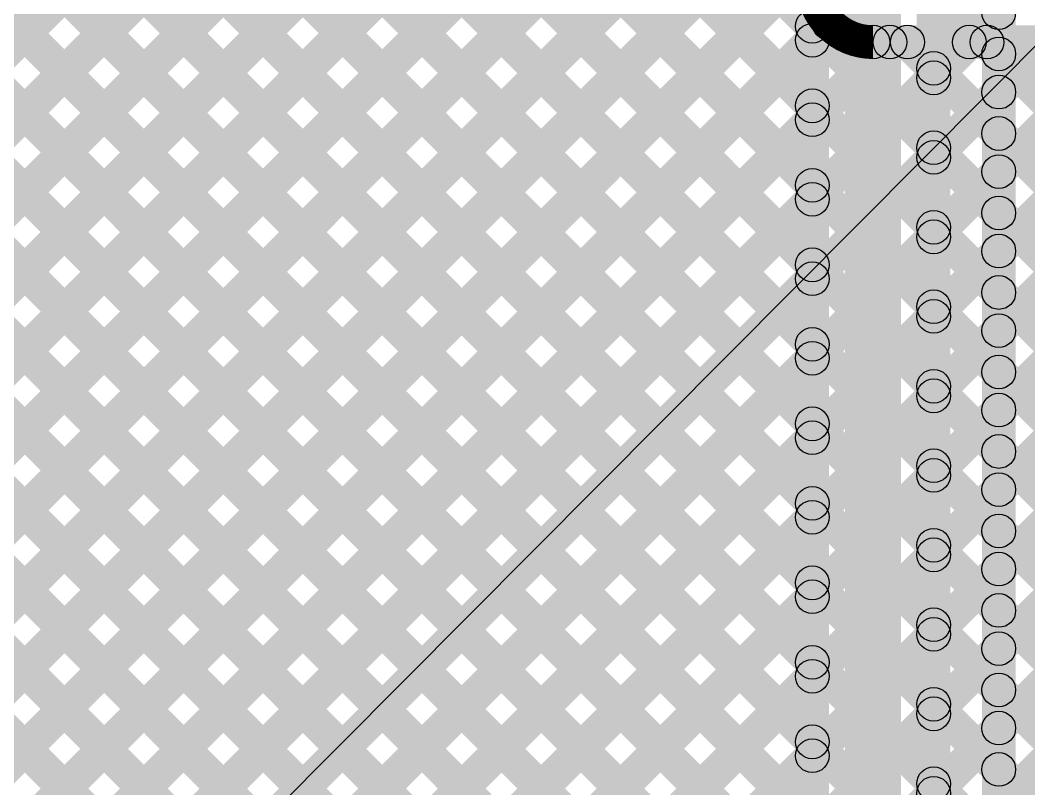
# Model space of a CAD drawing. Header units: millimetres. Extents: x 0 to 212, y 0 to 213.
# Drawn here: x 1.6315 to 2.0804, y 1.8739 to 2.2158 of the extents above; entities that cross this region are included whole.
import ezdxf

# ---------------------------------------------------------------- set-up
doc = ezdxf.new("R2010")
doc.units = ezdxf.units.MM
doc.header["$MEASUREMENT"] = 0
for name, color, linetype in [('BottomLayer', 5, 'Continuous'), ('TopLayer', 1, 'Continuous'), ('TopSolder', 216, 'Continuous')]:
    doc.layers.add(name, color=color, linetype=linetype)

msp = doc.modelspace()

# ---------------------------------------------------------------- hatches: boundary and pattern name
at = {"layer": 'BottomLayer'}
for points in [[(0.71828, 2.86709), (0.72888, 2.8777), (1.9852, 1.62138), (1.97459, 1.61078)], [(0.7006, 2.84941), (0.71121, 2.86002), (1.96752, 1.60371), (1.95691, 1.5931)], [(0.68292, 2.83174), (0.69353, 2.84234), (1.94984, 1.58603), (1.93924, 1.57542)], [(1.6318, 2.55461), (1.6424, 2.56522), (2.47656, 1.73106), (2.46595, 1.72046)], [(1.61412, 2.53694), (1.62473, 2.54754), (2.45896, 1.7133), (2.44836, 1.7027)], [(1.59644, 2.51926), (1.60705, 2.52986), (2.42361, 1.7133), (2.413, 1.7027)], [(1.36451, 2.5037), (1.37512, 2.5143), (2.17612, 1.7133), (2.16551, 1.7027)], [(1.39987, 2.5037), (1.41048, 2.5143), (2.21148, 1.7133), (2.20087, 1.7027)], [(1.43522, 2.5037), (1.44583, 2.5143), (2.24683, 1.7133), (2.23623, 1.7027)], [(1.47058, 2.5037), (1.48119, 2.5143), (2.28219, 1.7133), (2.27158, 1.7027)], [(1.50594, 2.5037), (1.51654, 2.5143), (2.31754, 1.7133), (2.30694, 1.7027)], [(1.54129, 2.5037), (1.5519, 2.5143), (2.3529, 1.7133), (2.34229, 1.7027)], [(1.57592, 2.50442), (1.58653, 2.51503), (2.38825, 1.7133), (2.37765, 1.7027)], [(1.29682, 1.82724), (1.28621, 1.83785), (1.95967, 2.5113), (1.97028, 2.5007)], [(1.31318, 1.80824), (1.30257, 1.81885), (1.99503, 2.5113), (2.00563, 2.5007)], [(1.3191, 1.88487), (1.30849, 1.89548), (1.92432, 2.5113), (1.93492, 2.5007)], [(1.33155, 2.5013), (1.34216, 2.51191), (2.14077, 1.7133), (2.13016, 1.7027)], [(1.34564, 2.45186), (1.35625, 2.46247), (2.10541, 1.7133), (2.0948, 1.7027)], [(1.33712, 2.42502), (1.34773, 2.43563), (2.0741, 1.70926), (2.06349, 1.69866)], [(1.31895, 1.77866), (1.30834, 1.78927), (1.94547, 2.42639), (1.95607, 2.41578)], [(1.24482, 2.41126), (1.25543, 2.42186), (2.02055, 1.65674), (2.00995, 1.64613)], [(1.31856, 2.40823), (1.32917, 2.41883), (2.05591, 1.69209), (2.0453, 1.68149)], [(1.21838, 2.40235), (1.22898, 2.41296), (2.00288, 1.63906), (1.99227, 1.62845)], [(1.2888, 2.40263), (1.29941, 2.41324), (2.03823, 1.67442), (2.02763, 1.66381)], [(1.30319, 1.72754), (1.29258, 1.73815), (1.96599, 2.41156), (1.9766, 2.40095)], [(1.30492, 1.62321), (1.29431, 1.63381), (2.0718, 2.4113), (2.08241, 2.4007)], [(1.31742, 1.60035), (1.30681, 1.61095), (2.10716, 2.4113), (2.11777, 2.4007)], [(1.31786, 1.70686), (1.30725, 1.71746), (2.00109, 2.4113), (2.0117, 2.4007)], [(1.32124, 1.67489), (1.31064, 1.68549), (2.03645, 2.4113), (2.04705, 2.4007)], [(1.31163, 1.5592), (1.30102, 1.56981), (1.98151, 2.2503), (1.99211, 2.23969)], [(1.30839, 1.52061), (1.29778, 1.53122), (1.9862, 2.21963), (1.9968, 2.20902)], [(2.011, 2.1985), (2.011, 2.2135), (2.332, 2.2135), (2.332, 2.1985)], [(1.29613, 1.43764), (1.28552, 1.44825), (2.04858, 2.2113), (2.05919, 2.2007)], [(1.29845, 1.33389), (1.28784, 1.3445), (2.15465, 2.2113), (2.16525, 2.2007)], [(1.31365, 1.4198), (1.30304, 1.43041), (2.08394, 2.2113), (2.09454, 2.2007)], [(1.31412, 1.31421), (1.30351, 1.32481), (2.19, 2.2113), (2.20061, 2.2007)], [(1.31412, 1.31421), (1.30351, 1.32481), (2.19, 2.2113), (2.20061, 2.2007)], [(1.31749, 1.24687), (1.30689, 1.25748), (2.26071, 2.2113), (2.27132, 2.2007)], [(1.31856, 1.28329), (1.30795, 1.2939), (2.22536, 2.2113), (2.23596, 2.2007)], [(1.31868, 1.49555), (1.30807, 1.50615), (2.01322, 2.2113), (2.02383, 2.2007)], [(1.31917, 1.17784), (1.30857, 1.18845), (2.33194, 2.21182), (2.34254, 2.20121)], [(1.31917, 1.2132), (1.30857, 1.2238), (2.29607, 2.2113), (2.30667, 2.2007)], [(1.32209, 1.39289), (1.31149, 1.4035), (2.11929, 2.2113), (2.1299, 2.2007)], [(2.02107, 2.2007), (2.03167, 2.2113), (2.45281, 1.79017), (2.4422, 1.77956)], [(2.05642, 2.2007), (2.06703, 2.2113), (2.46189, 1.81644), (2.45128, 1.80584)], [(1.34279, 1.1661), (1.33218, 1.1767), (2.3597, 2.20422), (2.3703, 2.19362)], [(1.3631, 1.15106), (1.35249, 1.16166), (2.3642, 2.17337), (2.37481, 2.16276)]]:
    msp.add_hatch(color=5, dxfattribs=at).paths.add_polyline_path(points)
h = msp.add_hatch(color=5, dxfattribs=at)
edge = h.paths.add_edge_path()
edge.add_arc((1.9915, 2.21433), 0.0075, 0, 360)
h = msp.add_hatch(color=5, dxfattribs=at)
edge = h.paths.add_edge_path()
edge.add_arc((2.011, 2.206), 0.0075, 0, 360)
h = msp.add_hatch(color=5, dxfattribs=at)
edge = h.paths.add_edge_path()
edge.add_arc((2.011, 2.206), 0.0075, 0, 360)
h = msp.add_hatch(color=5, dxfattribs=at)
edge = h.paths.add_edge_path()
edge.add_arc((2.01853, 2.206), 0.0075, 0, 360)
h = msp.add_hatch(color=5, dxfattribs=at)
edge = h.paths.add_edge_path()
edge.add_arc((2.02637, 2.206), 0.0075, 0, 360)
h = msp.add_hatch(color=5, dxfattribs=at)
edge = h.paths.add_edge_path()
edge.add_arc((2.05388, 2.206), 0.0075, 0, 360)
h = msp.add_hatch(color=5, dxfattribs=at)
edge = h.paths.add_edge_path()
edge.add_arc((2.06173, 2.206), 0.0075, 0, 360)
at = {"layer": 'TopLayer'}
for points in [[(1.35519, 2.58374), (1.36579, 2.59434), (1.9893, 1.97083), (1.9787, 1.96023)], [(1.39054, 2.58374), (1.40115, 2.59434), (1.9893, 2.00619), (1.9787, 1.99558)], [(1.4259, 2.58374), (1.4365, 2.59434), (1.9893, 2.04154), (1.9787, 2.03094)], [(1.46125, 2.58374), (1.47186, 2.59434), (1.9893, 2.0769), (1.9787, 2.06629)], [(1.49661, 2.58374), (1.50721, 2.59434), (1.9893, 2.11225), (1.9787, 2.10165)], [(1.53196, 2.58374), (1.54257, 2.59434), (1.9893, 2.14761), (1.9787, 2.137)], [(1.56732, 2.58374), (1.57792, 2.59434), (1.9893, 2.18296), (1.9787, 2.17236)], [(1.60267, 2.58374), (1.61328, 2.59434), (1.9893, 2.21832), (1.9787, 2.20771)], [(1.32767, 2.5759), (1.33827, 2.58651), (1.9893, 1.93548), (1.9787, 1.92487)], [(1.34228, 2.52593), (1.35288, 2.53654), (1.9893, 1.90012), (1.9787, 1.88951)], [(1.00966, 2.505), (1.02027, 2.5156), (1.9893, 1.54657), (1.9787, 1.53596)], [(1.04502, 2.505), (1.05562, 2.5156), (1.9893, 1.58192), (1.9787, 1.57132)], [(1.08037, 2.505), (1.09098, 2.5156), (1.9893, 1.61728), (1.9787, 1.60667)], [(1.33155, 2.5013), (1.34216, 2.51191), (1.9893, 1.86477), (1.9787, 1.85416)], [(1.3432, 1.90898), (1.3326, 1.91958), (1.89141, 2.4784), (1.90202, 2.46779)], [(1.34564, 2.45186), (1.35625, 2.46247), (1.9893, 1.82941), (1.9787, 1.8188)], [(1.37584, 1.90626), (1.36523, 1.91686), (1.90909, 2.46072), (1.9197, 2.45012)], [(1.39456, 1.88962), (1.38395, 1.90023), (1.92677, 2.44305), (1.93738, 2.43244)], [(1.33712, 2.42502), (1.34773, 2.43563), (1.9893, 1.79406), (1.9787, 1.78345)], [(1.41224, 1.87195), (1.40163, 1.88255), (1.94445, 2.42537), (1.95505, 2.41476)], [(1.24482, 2.41126), (1.25543, 2.42186), (1.9893, 1.68799), (1.9787, 1.67738)], [(1.31856, 2.40823), (1.32917, 2.41883), (1.9893, 1.7587), (1.9787, 1.74809)], [(1.21838, 2.40235), (1.22898, 2.41296), (1.9893, 1.65263), (1.9787, 1.64203)], [(1.2888, 2.40263), (1.29941, 2.41324), (1.9893, 1.72334), (1.9787, 1.71274)], [(1.42991, 1.85426), (1.4193, 1.86487), (1.96213, 2.40769), (1.97273, 2.39708)], [(1.4373, 1.8263), (1.4267, 1.83691), (1.9798, 2.39001), (1.99041, 2.37941)], [(1.4373, 1.79095), (1.4267, 1.80155), (1.99748, 2.37234), (2.00809, 2.36173)], [(1.4373, 1.75559), (1.4267, 1.7662), (2.01516, 2.35466), (2.02576, 2.34405)], [(1.4373, 1.72023), (1.4267, 1.73084), (2.03284, 2.33698), (2.04344, 2.32637)], [(2.0745, 1.581), (2.0595, 1.581), (2.0595, 2.30282), (2.0745, 2.30282)], [(1.4373, 1.68488), (1.4267, 1.69549), (1.98151, 2.25029), (1.99211, 2.23969)], [(1.9915, 1.381), (1.9765, 1.381), (1.9765, 2.233), (1.9915, 2.233)], [(2.0235, 1.381), (1.9985, 1.381), (1.9985, 2.233), (2.0235, 2.233)], [(2.0455, 1.381), (2.0305, 1.381), (2.0305, 2.233), (2.0455, 2.233)], [(2.0327, 2.22442), (2.0433, 2.23503), (2.0723, 2.20603), (2.0617, 2.19542)], [(2.0433, 2.18481), (2.0327, 2.19542), (2.0617, 2.22442), (2.0723, 2.21381)], [(1.4373, 1.64952), (1.4267, 1.66013), (1.9787, 2.21213), (1.9893, 2.20152)], [(2.0327, 2.18907), (2.0433, 2.19967), (2.0723, 2.17067), (2.0617, 2.16007)], [(2.0433, 2.14946), (2.0327, 2.16006), (2.0617, 2.18906), (2.0723, 2.17846)], [(1.31868, 1.49555), (1.30807, 1.50615), (1.9787, 2.17678), (1.9893, 2.16617)], [(2.0327, 2.15371), (2.0433, 2.16432), (2.0723, 2.13532), (2.0617, 2.12471)], [(2.0433, 2.1141), (2.0327, 2.12471), (2.0617, 2.15371), (2.0723, 2.1431)], [(1.29613, 1.43764), (1.28552, 1.44825), (1.9787, 2.14142), (1.9893, 2.13081)], [(2.0327, 2.11836), (2.0433, 2.12896), (2.0723, 2.09996), (2.0617, 2.08936)], [(2.0433, 2.07875), (2.0327, 2.08935), (2.0617, 2.11835), (2.0723, 2.10775)], [(1.31365, 1.4198), (1.30304, 1.43041), (1.9787, 2.10606), (1.9893, 2.09546)], [(2.0327, 2.083), (2.0433, 2.09361), (2.0723, 2.06461), (2.0617, 2.054)], [(2.0433, 2.04339), (2.0327, 2.054), (2.0617, 2.083), (2.0723, 2.07239)], [(2.0433, 2.04339), (2.0327, 2.054), (2.0617, 2.083), (2.0723, 2.07239)], [(1.32209, 1.39289), (1.31149, 1.4035), (1.9787, 2.07071), (1.9893, 2.0601)], [(2.0327, 2.04765), (2.0433, 2.05825), (2.0723, 2.02925), (2.0617, 2.01865)], [(2.0433, 2.00804), (2.0327, 2.01864), (2.0617, 2.04764), (2.0723, 2.03704)], [(1.29845, 1.33389), (1.28784, 1.3445), (1.9787, 2.03535), (1.9893, 2.02475)], [(2.0327, 2.01229), (2.0433, 2.0229), (2.0723, 1.9939), (2.0617, 1.98329)], [(2.0433, 1.97268), (2.0327, 1.98329), (2.0617, 2.01229), (2.0723, 2.00168)], [(1.31412, 1.31421), (1.30351, 1.32481), (1.9787, 2), (1.9893, 1.98939)], [(1.31412, 1.31421), (1.30351, 1.32481), (1.9787, 2), (1.9893, 1.98939)], [(2.0327, 1.97694), (2.0433, 1.98754), (2.0723, 1.95854), (2.0617, 1.94794)], [(2.0433, 1.93733), (2.0327, 1.94793), (2.0617, 1.97693), (2.0723, 1.96633)], [(1.31856, 1.28329), (1.30795, 1.2939), (1.9787, 1.96464), (1.9893, 1.95404)], [(2.0327, 1.94158), (2.0433, 1.95219), (2.0723, 1.92319), (2.0617, 1.91258)], [(2.0433, 1.90197), (2.0327, 1.91258), (2.0617, 1.94158), (2.0723, 1.93097)], [(1.31749, 1.24687), (1.30689, 1.25748), (1.9787, 1.92929), (1.9893, 1.91868)], [(2.0327, 1.90623), (2.0433, 1.91683), (2.0723, 1.88783), (2.0617, 1.87723)], [(2.0433, 1.86662), (2.0327, 1.87722), (2.0617, 1.90622), (2.0723, 1.89562)], [(1.32598, 1.22), (1.31537, 1.23061), (1.9787, 1.89393), (1.9893, 1.88333)], [(2.0327, 1.87087), (2.0433, 1.88148), (2.0723, 1.85248), (2.0617, 1.84187)]]:
    msp.add_hatch(color=1, dxfattribs=at).paths.add_polyline_path(points)
h = msp.add_hatch(color=1, dxfattribs=at)
edge = h.paths.add_edge_path()
edge.add_arc((2.067, 2.21912), 0.0075, 0, 360)
h = msp.add_hatch(color=1, dxfattribs=at)
edge = h.paths.add_edge_path()
edge.add_arc((1.984, 2.21302), 0.0075, 0, 360)
h = msp.add_hatch(color=1, dxfattribs=at)
edge = h.paths.add_edge_path()
edge.add_arc((1.984, 2.20683), 0.0075, 0, 360)
h = msp.add_hatch(color=1, dxfattribs=at)
edge = h.paths.add_edge_path()
edge.add_arc((2.067, 2.20073), 0.0075, 0, 360)
h = msp.add_hatch(color=1, dxfattribs=at)
edge = h.paths.add_edge_path()
edge.add_arc((2.038, 2.19437), 0.0075, 0, 360)
h = msp.add_hatch(color=1, dxfattribs=at)
edge = h.paths.add_edge_path()
edge.add_arc((2.038, 2.19012), 0.0075, 0, 360)
h = msp.add_hatch(color=1, dxfattribs=at)
edge = h.paths.add_edge_path()
edge.add_arc((2.067, 2.18376), 0.0075, 0, 360)
h = msp.add_hatch(color=1, dxfattribs=at)
edge = h.paths.add_edge_path()
edge.add_arc((1.984, 2.17766), 0.0075, 0, 360)
h = msp.add_hatch(color=1, dxfattribs=at)
edge = h.paths.add_edge_path()
edge.add_arc((1.984, 2.17147), 0.0075, 0, 360)
h = msp.add_hatch(color=1, dxfattribs=at)
edge = h.paths.add_edge_path()
edge.add_arc((2.067, 2.16537), 0.0075, 0, 360)
h = msp.add_hatch(color=1, dxfattribs=at)
edge = h.paths.add_edge_path()
edge.add_arc((2.038, 2.15902), 0.0075, 0, 360)
h = msp.add_hatch(color=1, dxfattribs=at)
edge = h.paths.add_edge_path()
edge.add_arc((2.038, 2.15476), 0.0075, 0, 360)
h = msp.add_hatch(color=1, dxfattribs=at)
edge = h.paths.add_edge_path()
edge.add_arc((2.067, 2.14841), 0.0075, 0, 360)
h = msp.add_hatch(color=1, dxfattribs=at)
edge = h.paths.add_edge_path()
edge.add_arc((1.984, 2.14231), 0.0075, 0, 360)
h = msp.add_hatch(color=1, dxfattribs=at)
edge = h.paths.add_edge_path()
edge.add_arc((1.984, 2.13612), 0.0075, 0, 360)
h = msp.add_hatch(color=1, dxfattribs=at)
edge = h.paths.add_edge_path()
edge.add_arc((2.067, 2.13002), 0.0075, 0, 360)
h = msp.add_hatch(color=1, dxfattribs=at)
edge = h.paths.add_edge_path()
edge.add_arc((2.038, 2.12366), 0.0075, 0, 360)
h = msp.add_hatch(color=1, dxfattribs=at)
edge = h.paths.add_edge_path()
edge.add_arc((2.038, 2.11941), 0.0075, 0, 360)
h = msp.add_hatch(color=1, dxfattribs=at)
edge = h.paths.add_edge_path()
edge.add_arc((2.067, 2.11305), 0.0075, 0, 360)
h = msp.add_hatch(color=1, dxfattribs=at)
edge = h.paths.add_edge_path()
edge.add_arc((1.984, 2.10695), 0.0075, 0, 360)
h = msp.add_hatch(color=1, dxfattribs=at)
edge = h.paths.add_edge_path()
edge.add_arc((1.984, 2.10076), 0.0075, 0, 360)
h = msp.add_hatch(color=1, dxfattribs=at)
edge = h.paths.add_edge_path()
edge.add_arc((2.067, 2.09466), 0.0075, 0, 360)
h = msp.add_hatch(color=1, dxfattribs=at)
edge = h.paths.add_edge_path()
edge.add_arc((2.038, 2.08831), 0.0075, 0, 360)
h = msp.add_hatch(color=1, dxfattribs=at)
edge = h.paths.add_edge_path()
edge.add_arc((2.038, 2.08405), 0.0075, 0, 360)
h = msp.add_hatch(color=1, dxfattribs=at)
edge = h.paths.add_edge_path()
edge.add_arc((2.067, 2.0777), 0.0075, 0, 360)
h = msp.add_hatch(color=1, dxfattribs=at)
edge = h.paths.add_edge_path()
edge.add_arc((2.067, 2.0777), 0.0075, 0, 360)
h = msp.add_hatch(color=1, dxfattribs=at)
edge = h.paths.add_edge_path()
edge.add_arc((1.984, 2.07159), 0.0075, 0, 360)
h = msp.add_hatch(color=1, dxfattribs=at)
edge = h.paths.add_edge_path()
edge.add_arc((1.984, 2.06541), 0.0075, 0, 360)
h = msp.add_hatch(color=1, dxfattribs=at)
edge = h.paths.add_edge_path()
edge.add_arc((2.067, 2.05931), 0.0075, 0, 360)
h = msp.add_hatch(color=1, dxfattribs=at)
edge = h.paths.add_edge_path()
edge.add_arc((2.038, 2.05295), 0.0075, 0, 360)
h = msp.add_hatch(color=1, dxfattribs=at)
edge = h.paths.add_edge_path()
edge.add_arc((2.038, 2.0487), 0.0075, 0, 360)
h = msp.add_hatch(color=1, dxfattribs=at)
edge = h.paths.add_edge_path()
edge.add_arc((2.038, 2.0487), 0.0075, 0, 360)
h = msp.add_hatch(color=1, dxfattribs=at)
edge = h.paths.add_edge_path()
edge.add_arc((2.067, 2.04234), 0.0075, 0, 360)
h = msp.add_hatch(color=1, dxfattribs=at)
edge = h.paths.add_edge_path()
edge.add_arc((1.984, 2.03624), 0.0075, 0, 360)
h = msp.add_hatch(color=1, dxfattribs=at)
edge = h.paths.add_edge_path()
edge.add_arc((1.984, 2.03005), 0.0075, 0, 360)
h = msp.add_hatch(color=1, dxfattribs=at)
edge = h.paths.add_edge_path()
edge.add_arc((2.067, 2.02395), 0.0075, 0, 360)
h = msp.add_hatch(color=1, dxfattribs=at)
edge = h.paths.add_edge_path()
edge.add_arc((2.038, 2.01759), 0.0075, 0, 360)
h = msp.add_hatch(color=1, dxfattribs=at)
edge = h.paths.add_edge_path()
edge.add_arc((2.038, 2.01334), 0.0075, 0, 360)
h = msp.add_hatch(color=1, dxfattribs=at)
edge = h.paths.add_edge_path()
edge.add_arc((2.067, 2.00698), 0.0075, 0, 360)
h = msp.add_hatch(color=1, dxfattribs=at)
edge = h.paths.add_edge_path()
edge.add_arc((1.984, 2.00088), 0.0075, 0, 360)
h = msp.add_hatch(color=1, dxfattribs=at)
edge = h.paths.add_edge_path()
edge.add_arc((1.984, 1.9947), 0.0075, 0, 360)
h = msp.add_hatch(color=1, dxfattribs=at)
edge = h.paths.add_edge_path()
edge.add_arc((1.984, 1.9947), 0.0075, 0, 360)
h = msp.add_hatch(color=1, dxfattribs=at)
edge = h.paths.add_edge_path()
edge.add_arc((2.067, 1.98859), 0.0075, 0, 360)
h = msp.add_hatch(color=1, dxfattribs=at)
edge = h.paths.add_edge_path()
edge.add_arc((2.038, 1.98224), 0.0075, 0, 360)
h = msp.add_hatch(color=1, dxfattribs=at)
edge = h.paths.add_edge_path()
edge.add_arc((2.038, 1.97798), 0.0075, 0, 360)
h = msp.add_hatch(color=1, dxfattribs=at)
edge = h.paths.add_edge_path()
edge.add_arc((2.067, 1.97163), 0.0075, 0, 360)
h = msp.add_hatch(color=1, dxfattribs=at)
edge = h.paths.add_edge_path()
edge.add_arc((1.984, 1.96553), 0.0075, 0, 360)
h = msp.add_hatch(color=1, dxfattribs=at)
edge = h.paths.add_edge_path()
edge.add_arc((1.984, 1.95934), 0.0075, 0, 360)
h = msp.add_hatch(color=1, dxfattribs=at)
edge = h.paths.add_edge_path()
edge.add_arc((2.067, 1.95324), 0.0075, 0, 360)
h = msp.add_hatch(color=1, dxfattribs=at)
edge = h.paths.add_edge_path()
edge.add_arc((2.038, 1.94688), 0.0075, 0, 360)
h = msp.add_hatch(color=1, dxfattribs=at)
edge = h.paths.add_edge_path()
edge.add_arc((2.038, 1.94263), 0.0075, 0, 360)
h = msp.add_hatch(color=1, dxfattribs=at)
edge = h.paths.add_edge_path()
edge.add_arc((2.067, 1.93627), 0.0075, 0, 360)
h = msp.add_hatch(color=1, dxfattribs=at)
edge = h.paths.add_edge_path()
edge.add_arc((1.984, 1.93017), 0.0075, 0, 360)
h = msp.add_hatch(color=1, dxfattribs=at)
edge = h.paths.add_edge_path()
edge.add_arc((1.984, 1.92398), 0.0075, 0, 360)
h = msp.add_hatch(color=1, dxfattribs=at)
edge = h.paths.add_edge_path()
edge.add_arc((2.067, 1.91788), 0.0075, 0, 360)
h = msp.add_hatch(color=1, dxfattribs=at)
edge = h.paths.add_edge_path()
edge.add_arc((2.038, 1.91153), 0.0075, 0, 360)
h = msp.add_hatch(color=1, dxfattribs=at)
edge = h.paths.add_edge_path()
edge.add_arc((2.038, 1.90727), 0.0075, 0, 360)
h = msp.add_hatch(color=1, dxfattribs=at)
edge = h.paths.add_edge_path()
edge.add_arc((2.067, 1.90092), 0.0075, 0, 360)
h = msp.add_hatch(color=1, dxfattribs=at)
edge = h.paths.add_edge_path()
edge.add_arc((1.984, 1.89482), 0.0075, 0, 360)
h = msp.add_hatch(color=1, dxfattribs=at)
edge = h.paths.add_edge_path()
edge.add_arc((1.984, 1.88863), 0.0075, 0, 360)
h = msp.add_hatch(color=1, dxfattribs=at)
edge = h.paths.add_edge_path()
edge.add_arc((2.067, 1.88253), 0.0075, 0, 360)
h = msp.add_hatch(color=1, dxfattribs=at)
edge = h.paths.add_edge_path()
edge.add_arc((2.038, 1.87617), 0.0075, 0, 360)
h = msp.add_hatch(color=1, dxfattribs=at)
edge = h.paths.add_edge_path()
edge.add_arc((2.038, 1.87192), 0.0075, 0, 360)

# ---------------------------------------------------------------- linework, layer by layer
at = {"layer": 'BottomLayer', "const_width": 0.015}
msp.add_lwpolyline([(2.011, 2.206, -1), (2.011, 2.26)], format="xyb", dxfattribs=at)
at = {"layer": 'BottomLayer'}
for centre in [(1.9915, 2.21433), (2.011, 2.206), (2.011, 2.206), (2.01853, 2.206), (2.02637, 2.206), (2.05388, 2.206), (2.06173, 2.206)]:
    msp.add_circle(centre, 0.0075, dxfattribs=at)
at = {"layer": 'TopLayer'}
for centre in [(2.067, 2.21912), (1.984, 2.21302), (1.984, 2.20683), (2.067, 2.20073), (2.038, 2.19437), (2.038, 2.19012), (2.067, 2.18376), (1.984, 2.17766), (1.984, 2.17147), (2.067, 2.16537), (2.038, 2.15902), (2.038, 2.15476), (2.067, 2.14841), (1.984, 2.14231), (1.984, 2.13612), (2.067, 2.13002), (2.038, 2.12366), (2.038, 2.11941), (2.067, 2.11305), (1.984, 2.10695), (1.984, 2.10076), (2.067, 2.09466), (2.038, 2.08831), (2.038, 2.08405), (2.067, 2.0777), (2.067, 2.0777), (1.984, 2.07159), (1.984, 2.06541), (2.067, 2.05931), (2.038, 2.05295), (2.038, 2.0487), (2.038, 2.0487), (2.067, 2.04234), (1.984, 2.03624), (1.984, 2.03005), (2.067, 2.02395), (2.038, 2.01759), (2.038, 2.01334), (2.067, 2.00698), (1.984, 2.00088), (1.984, 1.9947), (1.984, 1.9947), (2.067, 1.98859), (2.038, 1.98224), (2.038, 1.97798), (2.067, 1.97163), (1.984, 1.96553), (1.984, 1.95934), (2.067, 1.95324), (2.038, 1.94688), (2.038, 1.94263), (2.067, 1.93627), (1.984, 1.93017), (1.984, 1.92398), (2.067, 1.91788), (2.038, 1.91153), (2.038, 1.90727), (2.067, 1.90092), (1.984, 1.89482), (1.984, 1.88863), (2.067, 1.88253), (2.038, 1.87617), (2.038, 1.87192)]:
    msp.add_circle(centre, 0.0075, dxfattribs=at)
at = {"layer": 'TopSolder'}
msp.add_line((0.01639, 0.12842), (212.29836, 213.33436), dxfattribs=at)

doc.saveas('drawing.dxf')
